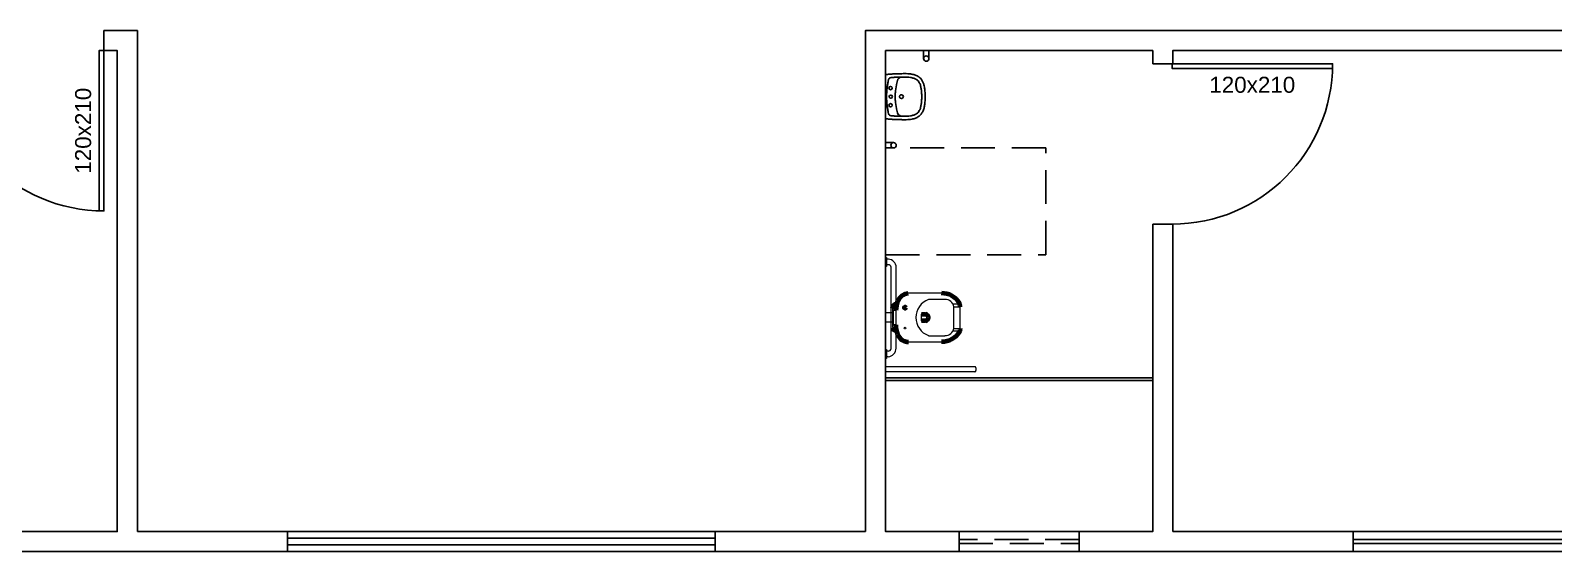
# Model space of a CAD drawing. Header units: centimetres. Extents: x 45464 to 685908, y 11779 to 14769.
# Drawn here: x 682272 to 683412, y 13660 to 14050 of the extents above; entities that cross this region are included whole.
import ezdxf
from ezdxf.enums import TextEntityAlignment as Align

# ---------------------------------------------------------------- set-up
doc = ezdxf.new("R2010")
doc.units = ezdxf.units.CM
doc.header["$LTSCALE"] = 4
doc.linetypes.add('DASHED2', pattern=[9.525, 6.35, -3.175])
for name, color, linetype in [('0.1', 1, 'Continuous'), ('0.2', 2, 'Continuous'), ('0.6', 6, 'Continuous'), ('02-CONT', 2, 'Continuous'), ('08', 8, 'Continuous'), ('PDF1_PH - Metal', 253, 'Continuous'), ('PROJEÇÕES', 1, 'DASHED2')]:
    doc.layers.add(name, color=color, linetype=linetype)
doc.styles.add('2mm 1-50', font='arial.ttf', dxfattribs={"height": 0.1})

# ---------------------------------------------------------------- blocks, each defined once
blk = doc.blocks.new('1_00e-flat-14-flat-1')
at = {"color": 1}
blk.add_arc((-62.7, 34.1), 120, 270, 0, dxfattribs=at)
at = {"layer": '02-CONT'}
blk.add_lwpolyline([(-62.7, 34.1), (-62.7, 30.5), (57.3, 30.5), (57.3, 34.1)], close=True, dxfattribs=at)
blk = doc.blocks.new('1_00e-flat-13-flat-1')
at = {"color": 1}
blk.add_arc((34.1, 62.7), 120, 180, 270, dxfattribs=at)
at = {"layer": '02-CONT'}
blk.add_lwpolyline([(34.1, 62.7), (30.5, 62.7), (30.5, -57.3), (34.1, -57.3)], close=True, dxfattribs=at)
blk = doc.blocks.new('Barra 3-flat-16-flat-1')
at = {"layer": 'PDF1_PH - Metal', "lineweight": 9}
for points in [[(-25386.6, 19064.8), (-25386.6, 19071.5), (-25385.8, 19071.5), (-25385.8, 19064.8)], [(-25386.6, 18995.8), (-25386.6, 19002.6), (-25385.8, 19002.6), (-25385.8, 18995.8)]]:
    blk.add_lwpolyline(points, close=True, dxfattribs=at)
for points in [[(-25384.5, 19070.3), (-25385.8, 19070.3)], [(-25384.5, 19066), (-25385.8, 19066)], [(-25382.4, 19003.4), (-25382.4, 19064.4)], [(-25378.6, 19003.4), (-25378.6, 19064.4)], [(-25384.5, 19001.3), (-25385.8, 19001.3)], [(-25384.5, 18997.1), (-25385.8, 18997.1)]]:
    blk.add_lwpolyline(points, dxfattribs=at)
for centre, radius, start, end in [((-25384.7, 19064.1), 6.14, 0.0361, 87.9477), ((-25384.6, 19063.8), 2.26, 14.5016, 88.1815), ((-25385.6, 19004), 6.99, 278.6936, 357.1299), ((-25384.7, 19003.6), 2.27, 273.7735, 356.2236)]:
    blk.add_arc(centre, radius, start, end, dxfattribs=at)
blk = doc.blocks.new('bacia sanit-flat-14-flat-1')
at = {"layer": 'PDF1_PH - Metal', "lineweight": 9}
for points in [[(16680.1, -24414.1), (16655.1, -24414.1)], [(16682.6, -24418.8), (16682.2, -24418.8), (16681.8, -24418.8), (16681.3, -24418.8), (16680.5, -24418.8), (16672, -24418.8), (16671.6, -24418.8), (16671.2, -24418.8), (16670.8, -24418.8), (16670.3, -24418.8)], [(16643.3, -24428.9), (16638.2, -24428.9)], [(16643.3, -24425.3), (16643.3, -24425.6), (16643.3, -24439.1), (16643.3, -24439.9)], [(16644.1, -24437.4), (16644.1, -24437), (16644.1, -24436.6), (16644.1, -24428.1), (16644.1, -24427.7), (16644.1, -24427.2)], [(16644.5, -24426.8), (16644.5, -24426.8), (16645, -24426.8), (16645.4, -24426.8), (16645.8, -24426.8), (16645.8, -24432.3), (16645.8, -24437.8), (16645.4, -24437.8), (16645, -24437.8), (16644.5, -24437.8)], [(16665.7, -24429.8), (16665.3, -24429.8), (16664.8, -24429.8), (16664.8, -24430.2), (16664.8, -24430.6), (16664.8, -24431.1), (16664.8, -24431.5), (16664.8, -24431.9), (16664.8, -24432.3), (16664.8, -24432.7), (16664.8, -24433.2), (16664.8, -24433.6), (16664.8, -24434), (16664.8, -24434.4), (16664.8, -24434.9), (16665.3, -24434.9), (16665.3, -24434.9)], [(16693.7, -24422.2), (16688.6, -24422.2)], [(16689.4, -24424.3), (16693.6, -24424.3), (16694, -24424.3)], [(16689.4, -24429.4), (16689.4, -24428.9), (16689.4, -24428.5), (16689.4, -24428.1), (16689.4, -24427.7), (16689.4, -24427.2), (16689.4, -24426.8), (16689.4, -24426.4), (16689.4, -24426), (16689.4, -24425.6), (16689.4, -24425.1), (16689.4, -24424.7), (16689.4, -24424.3)], [(16689.4, -24424.3), (16693.6, -24424.3), (16694, -24424.3)], [(16689.4, -24435.7), (16689.4, -24435.3), (16689.4, -24434.9), (16689.4, -24434.4), (16689.4, -24434), (16689.4, -24433.6), (16689.4, -24433.2), (16689.4, -24432.7), (16689.4, -24432.3), (16689.4, -24431.9), (16689.4, -24431.5), (16689.4, -24431.1), (16689.4, -24430.6), (16689.4, -24430.2), (16689.4, -24429.4)], [(16694, -24440.4), (16694, -24439.9), (16694, -24439.5), (16694, -24439.1), (16694, -24438.7), (16694, -24438.2), (16694, -24437.8), (16694, -24437.4), (16694, -24437), (16694, -24436.6), (16694, -24436.1), (16694, -24435.7), (16694, -24435.3), (16694, -24434.9), (16694, -24434.4), (16694, -24434), (16694, -24433.6), (16694, -24433.2), (16694, -24432.7), (16694, -24432.3), (16694, -24431.9), (16694, -24431.5), (16694, -24431.1), (16694, -24430.6), (16694, -24430.2), (16694, -24429.8), (16694, -24429.4), (16694, -24428.9), (16694, -24428.5), (16694, -24428.1), (16694, -24427.7), (16694, -24427.2), (16694, -24426.8), (16694, -24426.4), (16694, -24426), (16694, -24425.6), (16694, -24425.1), (16694, -24424.7), (16694, -24424.3)], [(16643.3, -24435.7), (16638.2, -24435.7)], [(16689.4, -24440.4), (16689.4, -24439.9), (16689.4, -24439.5), (16689.4, -24439.1), (16689.4, -24438.7), (16689.4, -24438.2), (16689.4, -24437.8), (16689.4, -24437.4), (16689.4, -24437), (16689.4, -24436.6), (16689.4, -24436.1), (16689.4, -24435.7)], [(16689.4, -24440.4), (16693.6, -24440.4), (16694, -24440.4)], [(16655.1, -24450.5), (16680.1, -24450.5)], [(16670.3, -24445.9), (16670.8, -24445.9), (16671.2, -24445.9), (16671.6, -24445.9), (16672, -24445.9), (16680.5, -24445.9), (16680.9, -24445.9), (16681.3, -24445.9), (16681.8, -24445.9), (16682.2, -24445.9), (16682.6, -24445.9)], [(16693.7, -24442.5), (16688.6, -24442.5)]]:
    blk.add_lwpolyline(points, dxfattribs=at)
at = {"layer": 'PDF1_PH - Metal', "lineweight": 211}
for points in [[(16694, -24424.3, 0.086524), (16693.5, -24421.5, 0.264906), (16680.1, -24414.1)], [(16694, -24440.4, -0.086524), (16693.5, -24443.1, -0.264906), (16680.1, -24450.5)]]:
    blk.add_lwpolyline(points, format="xyb", dxfattribs=at)
blk.add_lwpolyline([(16670.3, -24432.3), (16670.3, -24432.3), (16670.3, -24432.3)], dxfattribs=at)
blk.add_circle((16652.8, -24424.9), 0.635, dxfattribs=at)
at = {"layer": 'PDF1_PH - Metal', "lineweight": 9}
blk.add_circle((16652.8, -24440.2), 0.635, dxfattribs=at)
at = {"layer": 'PDF1_PH - Metal', "lineweight": 211}
for centre, radius, start, end in [((16656.6, -24424.4), 10.3, 98.1951, 155.373), ((16646.3, -24425.4), 3.02, 85.7407, 182.7074), ((16673.4, -24429), 27.6, 161.1987, 175.573), ((16666.6, -23393.8), 1036, 269.9217, 270.0783), ((16667.8, -24432.3), 2.55, 275.8679, 84.1321), ((16646.3, -24439.1), 3.16, 195.3968, 271.8339), ((16672, -24436.5), 26.2, 182.9027, 198.9861), ((16666.6, -25678.1), 1243.2, 89.9347, 90.0653), ((16655.4, -24441.7), 8.83, 202.1944, 269.6783)]:
    blk.add_arc(centre, radius, start, end, dxfattribs=at)
at = {"layer": 'PDF1_PH - Metal', "lineweight": 9}
for centre, radius, start, end in [((16675.5, -24432.3), 14.5, 110.9822, 249.0178), ((16682.7, -24425.6), 6.82, 11.172, 90.6439), ((16644.5, -24427.2), 0.423, 90, 180), ((16644.5, -24437.4), 0.423, 180, 270), ((16682.7, -24439), 6.82, 269.3561, 348.828)]:
    blk.add_arc(centre, radius, start, end, dxfattribs=at)
blk = doc.blocks.new('L.51_P-flat-14-flat-1')
at = {"layer": '08'}
for p, q in [((0, 16), (0, 15.9)), ((0, -15.9), (0, 15.9)), ((0.6, 16.6), (0.6, 16.6)), ((0.6, 16.6), (0.7, 16.6)), ((2.3, 16.8), (2.3, 16.8)), ((6.1, 14.4), (4.1, 14.3)), ((6.1, 14.4), (4.1, 14.3)), ((6.1, 14.4), (6.1, 14.4)), ((8.9, 12.1), (8.2, 9)), ((11, 14.6), (10.2, 14.6)), ((11.9, 14.6), (12.2, 14.6)), ((16.6, 17.2), (16.6, 17.2)), ((21.1, 13.8), (21.1, 13.8)), ((0.8, 0), (0.8, 0)), ((1.8, 10.3), (1.8, 10.3)), ((1.8, -10.3), (1.8, -10.3)), ((8.9, -12.1), (8.2, -9)), ((0, -16), (0, -15.9)), ((0.6, -16.6), (0.6, -16.6)), ((0.7, -16.6), (0.6, -16.6)), ((2.3, -16.8), (2.3, -16.8)), ((6.1, -14.4), (4.1, -14.3)), ((6.1, -14.4), (4.1, -14.3)), ((6.1, -14.4), (6.1, -14.4)), ((11, -14.6), (10.2, -14.6)), ((11.9, -14.6), (12.2, -14.6)), ((16.6, -17.2), (16.6, -17.2)), ((21.1, -13.8), (21.1, -13.8))]:
    blk.add_line(p, q, dxfattribs=at)
for points in [[(0, 16), (0, 16, -0.380329), (0.6, 16.6)], [(0.7, 16.6), (0.7, 16.6, -0.007418), (2.3, 16.8)], [(2.3, 12.9), (2.3, 12.9, 0.047394), (0.8, 2.2)], [(0.8, 0), (0.8, 0, -0.05776), (2.3, 12.9)], [(2.3, 16.8, -0.006011), (4.1, 16.9, -0.005348), (6.8, 17.1, -0.004521), (12.1, 17.2, -0.006524), (14.4, 17.3, -0.013546), (16.6, 17.2)], [(2.3, 16.8, -0.00678), (3.9, 16.9, -0.004564), (5.7, 17, -0.002524), (7.5, 17.1, -0.004352), (12.1, 17.2, -0.006501), (14.4, 17.3, -0.013543), (16.6, 17.2)], [(4.1, 14.3), (4.1, 14.3, 0.334834), (2.3, 12.9)], [(2.3, 12.9), (2.3, 12.9, -0.332962), (4.1, 14.3)], [(2.3, 12.9), (2.3, 12.9, -0.000374), (2.3, 12.9)], [(4.1, 14.3), (4.1, 14.3, 0.000631), (4.1, 14.3)], [(11, 14.6, -0.005207), (9.8, 14.6, 0.005375), (9.2, 14.6, 0.00664), (8.6, 14.6, 0.004375), (7.9, 14.6, 0.001156), (6.7, 14.5, -0.003092), (6.1, 14.4)], [(6.1, 14.4, 0.002091), (6.5, 14.5, 0.001464), (7.6, 14.5, -0.004115), (8.4, 14.6, -0.007251), (9.2, 14.6)], [(8.9, 12.1), (8.9, 12.1, -0.307483), (11.5, 14.5)], [(9.2, 14.6, -0.00474), (9.5, 14.6, -0.002257), (9.8, 14.6, 0.000797), (10.2, 14.6)], [(11.6, 14.6), (11.6, 14.6, 0.000884), (11, 14.6)], [(11.6, 14.6, -0.048484), (11.6, 14.6, -0.048279), (11.6, 14.6, -0.084885), (11.6, 14.6, -0.141909), (11.6, 14.5, -0.057696), (11.6, 14.5, -0.043541), (11.6, 14.5, -0.040045), (11.6, 14.5, -0.034229), (11.6, 14.5, -0.023292), (11.6, 14.5, -0.016532), (11.6, 14.5, -0.014864), (11.5, 14.5, -0.018599), (11.5, 14.5, -0.010502), (11.5, 14.5)], [(11.7, 14.6), (11.7, 14.6, -0.021484), (11.6, 14.6)], [(11.6, 14.6, -0.041118), (11.6, 14.6, -0.033041), (11.6, 14.6, -0.026349), (11.6, 14.6, -0.020575), (11.6, 14.6, -0.016329), (11.6, 14.6, -0.013256), (11.6, 14.6, -0.016526), (11.6, 14.6, -0.01256), (11.6, 14.6, -0.007787), (11.7, 14.6)], [(11.6, 14.6, -0.032299), (11.6, 14.6, -0.039418), (11.6, 14.6, -0.046129), (11.6, 14.6, -0.058765), (11.6, 14.6, -0.15242), (11.6, 14.6, -0.058959), (11.6, 14.6, -0.046419), (11.6, 14.6, 0.005047), (11.6, 14.6, 0.034816), (11.6, 14.6, 0.004251), (11.6, 14.6, -0.041022), (11.6, 14.6)], [(18.6, 14.4, 0.025995), (16.2, 14.6, 0.0078), (15.4, 14.6, 0.006638), (12.2, 14.6)], [(16.6, 17.2, -0.021184), (18.8, 17, -0.011263), (19.8, 16.8)], [(21.1, 13.8, 0.022641), (19.9, 14.1, 0.018458), (18.6, 14.4)], [(19.8, 16.8, -0.041222), (22.4, 16.1, -0.064156), (24.9, 14.8, -0.11159), (27.5, 11.9, -0.047064), (28.4, 9.9, -0.01722), (28.7, 8.9, -0.01972), (29.1, 7.2, -0.013523), (29.3, 5.6, -0.009069), (29.5, 4)], [(21.1, 13.8, -0.030827), (22.2, 13.4, -0.09604), (24.4, 11.8, -0.063195), (25.3, 10.4, -0.034611), (25.9, 9.3, -0.022848), (26.2, 8.3)], [(0.8, 2.2), (0.8, 2.2, 0.010006), (0.8, 0)], [(0.8, -2.2), (0.8, -2.2, -0.010006), (0.8, 0)], [(7.3, 2.9, 0.012649), (7.2, 0.9, 0.007226), (7.2, 0)], [(10.5, 0), (10.5, 0, -0.124906), (10.7, 0.7)], [(10.7, 0.8), (10.7, 0.8, -0.2534), (11.9, 1.4)], [(12.1, 1.4), (12.1, 1.4, -0.381509), (13.4, 0)], [(26.9, 4.1, 0.00807), (26.7, 5.4, 0.011919), (26.5, 6.7, 0.013199), (26.3, 7.8, 0.008071), (26.2, 8.3)], [(27, 3.2), (27, 3.2, 0.005718), (26.9, 4.1)], [(27.1, 0), (27.1, 0, 0.019657), (27, 3.2)], [(29.5, 4), (29.5, 4, -0.024376), (29.7, 0)], [(29.7, 0), (29.7, 0, -0.024234), (29.5, -4)], [(0.8, 0), (0.8, 0, 0.05776), (2.3, -12.9)], [(2.3, -12.9), (2.3, -12.9, -0.047394), (0.8, -2.2)], [(7.3, -2.9, -0.012649), (7.2, -0.9, -0.007226), (7.2, 0)], [(10.5, 0), (10.5, 0, 0.124906), (10.7, -0.7)], [(10.7, -0.8), (10.7, -0.8, 0.2534), (11.9, -1.4)], [(12.1, -1.4), (12.1, -1.4, 0.381509), (13.4, 0)], [(29.5, -4, -0.007611), (29.3, -5.6, -0.01342), (29.1, -7.2, -0.036993), (28.4, -9.9, -0.053243), (27.3, -12.2, -0.127567), (24.2, -15.2, -0.05263), (21.9, -16.3, -0.024865), (20.3, -16.7, -0.007061), (19.8, -16.8)], [(21.1, -13.8, 0.030827), (22.2, -13.4, 0.09604), (24.4, -11.8, 0.063195), (25.3, -10.4, 0.034611), (25.9, -9.3, 0.022848), (26.2, -8.3)], [(26.9, -4.1, -0.00807), (26.7, -5.4, -0.011919), (26.5, -6.7, -0.013199), (26.3, -7.8, -0.008071), (26.2, -8.3)], [(27, -3.2), (27, -3.2, -0.005718), (26.9, -4.1)], [(27.1, 0), (27.1, 0, -0.019657), (27, -3.2)], [(0.6, -16.6), (0.6, -16.6, -0.380301), (0, -16)], [(2.3, -16.8), (2.3, -16.8, -0.007612), (0.7, -16.6)], [(4.1, -14.3), (4.1, -14.3, -0.334834), (2.3, -12.9)], [(2.3, -12.9), (2.3, -12.9, 0.000374), (2.3, -12.9)], [(2.3, -12.9), (2.3, -12.9, 0.332966), (4.1, -14.3)], [(2.3, -16.8, 0.006011), (4.1, -16.9, 0.005348), (6.8, -17.1, 0.004521), (12.1, -17.2, 0.006524), (14.4, -17.3, 0.013546), (16.6, -17.2)], [(16.6, -17.2, -0.014577), (14.4, -17.3, -0.005049), (13, -17.3, -0.003057), (11.2, -17.2, -0.003579), (6.6, -17.1, -0.005839), (3.9, -16.9, -0.006773), (2.3, -16.8)], [(4.1, -14.3), (4.1, -14.3, -0.000631), (4.1, -14.3)], [(11, -14.6, 0.005207), (9.8, -14.6, -0.005375), (9.2, -14.6, -0.00664), (8.6, -14.6, -0.004375), (7.9, -14.6, -0.001156), (6.7, -14.5, 0.003092), (6.1, -14.4)], [(6.1, -14.4, -0.002091), (6.5, -14.5, -0.001464), (7.6, -14.5, 0.004115), (8.4, -14.6, 0.007251), (9.2, -14.6)], [(8.9, -12.1), (8.9, -12.1, 0.307483), (11.5, -14.5)], [(9.2, -14.6, 0.00474), (9.5, -14.6, 0.002257), (9.8, -14.6, -0.000797), (10.2, -14.6)], [(11.6, -14.6), (11.6, -14.6, -0.000884), (11, -14.6)], [(11.6, -14.6, 0.048484), (11.6, -14.6, 0.048279), (11.6, -14.6, 0.084885), (11.6, -14.6, 0.141909), (11.6, -14.5, 0.057696), (11.6, -14.5, 0.043541), (11.6, -14.5, 0.040045), (11.6, -14.5, 0.034229), (11.6, -14.5, 0.023292), (11.6, -14.5, 0.016532), (11.6, -14.5, 0.014864), (11.5, -14.5, 0.018599), (11.5, -14.5, 0.010502), (11.5, -14.5)], [(11.5, -14.5, 0.009681), (11.5, -14.5, 0.009978), (11.5, -14.5, 0.026851), (11.5, -14.5, 0.027297), (11.5, -14.5, 0.027498), (11.5, -14.5, 0.032168), (11.5, -14.5, 0.049163), (11.5, -14.5, 0.186923), (11.5, -14.5, 0.107041), (11.5, -14.5, 0.038487), (11.5, -14.5, 0.012498), (11.5, -14.5, -0.025241), (11.5, -14.5, -0.046032), (11.5, -14.5)], [(11.5, -14.5, 0.031436), (11.5, -14.6, 0.037384), (11.5, -14.6, 0.040471), (11.5, -14.6, 0.050709), (11.5, -14.6, 0.178998), (11.5, -14.6, 0.053532), (11.5, -14.6, 0.043329), (11.5, -14.6, 0.036196), (11.5, -14.6, 0.039167), (11.5, -14.6, -0.07472), (11.5, -14.6, 0.042333), (11.5, -14.6)], [(11.5, -14.6, 0.034945), (11.5, -14.6, 0.02698), (11.5, -14.6, 0.021593), (11.5, -14.6, 0.016954), (11.5, -14.6, 0.017111), (11.5, -14.6, 0.016189), (11.5, -14.6, 0.01233), (11.6, -14.6, 0.012048), (11.6, -14.6)], [(11.7, -14.6), (11.7, -14.6, 0.021484), (11.6, -14.6)], [(11.6, -14.6, 0.032299), (11.6, -14.6, 0.039418), (11.6, -14.6, 0.046129), (11.6, -14.6, 0.058765), (11.6, -14.6, 0.15242), (11.6, -14.6, 0.058959), (11.6, -14.6, 0.046419), (11.6, -14.6, -0.005047), (11.6, -14.6, -0.034816), (11.6, -14.6, -0.004251), (11.6, -14.6, 0.041022), (11.6, -14.6)], [(11.6, -14.6, 0.041118), (11.6, -14.6, 0.033041), (11.6, -14.6, 0.026349), (11.6, -14.6, 0.020575), (11.6, -14.6, 0.016329), (11.6, -14.6, 0.013256), (11.6, -14.6, 0.016526), (11.6, -14.6, 0.01256), (11.6, -14.6, 0.007787), (11.7, -14.6)], [(12.2, -14.6, 0.002269), (13.8, -14.7, 0.004998), (15, -14.6, 0.007991), (16.2, -14.6, 0.025422), (18.6, -14.4)], [(19.8, -16.8, -0.02367), (17.6, -17.1, -0.009145), (16.6, -17.2)], [(18.6, -14.4, 0.020568), (20, -14.1, 0.019806), (21.1, -13.8)]]:
    blk.add_lwpolyline(points, format="xyb", dxfattribs=at)
at = {"layer": '08', "ltscale": 27.502596}
for centre in [(3.8, 6.4), (3.8, -6.4)]:
    blk.add_circle(centre, 1.22, dxfattribs=at)
at = {"layer": '08'}
for centre, radius, start, end in [((3.9, 0), 1.22, 0, 180), ((3.9, 0), 1.22, 180, 360), ((51.2, -0.7), 44, 167.345, 175.384), ((51.2, 0.7), 44, 184.616, 192.655)]:
    blk.add_arc(centre, radius, start, end, dxfattribs=at)
for centre, major_axis, ratio, start_param, end_param in [((12, 11.4), (-0.71, 3.15), 0.999971, 6.072313, 6.14966), ((11.9, 0), (-0.03, 1.44), 0.991671, 0.983616, 1.029637), ((11.9, 0), (-0.06, 1.44), 0.992169, 1.011226, 1.027848), ((12, 0), (-0.13, 1.46), 0.992499, 6.08291, 6.210576), ((11.9, 0), (-0.03, -1.44), 0.991671, 5.253548, 5.29957), ((11.9, 0), (-0.06, -1.44), 0.992169, 5.255337, 5.27196), ((12, 0), (-0.13, -1.46), 0.992499, 0.072609, 0.200275), ((11.5, -15.2), (-0.347, 0.538), 0.98852, 5.563301, 5.699979), ((11.5, -15.2), (-0.424, -0.48), 0.993745, 3.733046, 3.862859), ((12, -11.4), (-0.71, -3.15), 0.999971, 0.133525, 0.210872)]:
    blk.add_ellipse(centre, major_axis=major_axis, ratio=ratio, start_param=start_param, end_param=end_param, dxfattribs=at)

msp = doc.modelspace()

# ---------------------------------------------------------------- linework, layer by layer
at = {"layer": '0.1'}
for p, q in [((682912.2, 13790.4), (683112.2, 13790.4)), ((682912.2, 13788.4), (683112.2, 13788.4))]:
    msp.add_line(p, q, dxfattribs=at)
at = {"layer": '0.1', "linetype": 'DASHED2'}
for p, q in [((683057.2, 13669.4), (682967.2, 13669.4)), ((682967.2, 13666.4), (683057.2, 13666.4))]:
    msp.add_line(p, q, dxfattribs=at)
at = {"layer": '0.2'}
for p, q in [((682784.7, 13675.4), (682464.7, 13675.4)), ((682784.7, 13670.4), (682464.7, 13670.4)), ((683442.2, 13675.4), (683262.2, 13675.4)), ((683442.2, 13669.4), (683262.2, 13669.4)), ((682464.7, 13665.4), (682784.7, 13665.4)), ((682464.7, 13660.4), (682784.7, 13660.4)), ((683262.2, 13666.4), (683442.2, 13666.4)), ((683262.2, 13660.4), (683442.2, 13660.4))]:
    msp.add_line(p, q, dxfattribs=at)
at = {"layer": '0.6'}
for p, q in [((682327.2, 14035.4), (682327.2, 14050.4)), ((683127.2, 14025.4), (683112.2, 14025.4)), ((683127.2, 13905.4), (683112.2, 13905.4)), ((682464.7, 13675.4), (682464.7, 13660.4)), ((682784.7, 13675.4), (682784.7, 13660.4)), ((682967.2, 13660.4), (682967.2, 13675.4)), ((683057.2, 13675.4), (682967.2, 13675.4)), ((683057.2, 13660.4), (683057.2, 13675.4)), ((683262.2, 13675.4), (683262.2, 13660.4)), ((682967.2, 13660.4), (683057.2, 13660.4))]:
    msp.add_line(p, q, dxfattribs=at)
for points in [[(682327.2, 14050.4), (682352.2, 14050.4), (682352.2, 13675.4)], [(682897.2, 13675.4), (682897.2, 14050.4), (683137.2, 14050.4)], [(683137.2, 14050.4), (683447.2, 14050.4)], [(682327.2, 14035.4), (682337.2, 14035.4), (682337.2, 13675.4), (682202.2, 13675.4)], [(682967.2, 13675.4), (682912.2, 13675.4), (682912.2, 14035.4), (683112.2, 14035.4), (683112.2, 14025.4)], [(683112.2, 14025.4), (683112.2, 14035.4)], [(683127.2, 14035.4), (683127.2, 14025.4)], [(683127.2, 14025.4), (683127.2, 14035.4), (683137.2, 14035.4)], [(683137.2, 14035.4), (683447.2, 14035.4)], [(683112.2, 13905.4), (683112.2, 13675.4), (683057.2, 13675.4)], [(683127.2, 13905.4), (683127.2, 13675.4)], [(682352.2, 13675.4), (682464.7, 13675.4)], [(682784.7, 13675.4), (682897.2, 13675.4)], [(683262.2, 13675.4), (683127.2, 13675.4)], [(682352.2, 13660.4), (682202.2, 13660.4)], [(682352.2, 13660.4), (682464.7, 13660.4)], [(682784.7, 13660.4), (682897.2, 13660.4)], [(682967.2, 13660.4), (682897.2, 13660.4)], [(683127.2, 13660.4), (683057.2, 13660.4)], [(683262.2, 13660.4), (683112.2, 13660.4)]]:
    msp.add_lwpolyline(points, dxfattribs=at)
at = {"layer": 'PDF1_PH - Metal'}
for points in [[(682940.7, 14029.4), (682940.7, 14035.4), (682944.7, 14035.4), (682944.7, 14029.4)], [(682918.2, 13962.5), (682912.2, 13962.5), (682912.2, 13966.5), (682918.2, 13966.5)]]:
    msp.add_lwpolyline(points, dxfattribs=at)
at = {"layer": 'PDF1_PH - Metal', "lineweight": 9}
for points in [[(682979.1, 13798.8), (682912.2, 13798.8)], [(682979.1, 13795), (682912.2, 13795)]]:
    msp.add_lwpolyline(points, dxfattribs=at)
msp.add_lwpolyline([(682979.1, 13795, 0.176777), (682979.5, 13795.1, 0.043904), (682979.6, 13795.2, 0.042425), (682979.7, 13795.4, 0.033143), (682979.8, 13795.6, 0.033667), (682979.9, 13795.9, 0.038328), (682980, 13796.4, 0.068668), (682980, 13797.5, 0.032308), (682979.9, 13797.9, 0.033667), (682979.8, 13798.2, 0.032003), (682979.7, 13798.4, 0.096572), (682979.5, 13798.7, 0.164767), (682979.1, 13798.8)], format="xyb", dxfattribs=at)
at = {"layer": 'PDF1_PH - Metal'}
for centre in [(682942.7, 14029.4), (682918.2, 13964.5)]:
    msp.add_circle(centre, 2, dxfattribs=at)
at = {"layer": 'PROJEÇÕES', "color": 250}
msp.add_lwpolyline([(682912.2, 13882.5), (683032.2, 13882.5), (683032.2, 13962.5), (682912.2, 13962.5)], close=True, dxfattribs=at)

# ---------------------------------------------------------------- block references
at = {"layer": '0.6'}
for name, p in [('1_00e-flat-13-flat-1', (682293.1, 13972.7)), ('1_00e-flat-14-flat-1', (683189.5, 13991.4)), ('L.51_P-flat-14-flat-1', (682912.2, 14000.9)), ('Barra 3-flat-16-flat-1', (708298.8, -5191)), ('bacia sanit-flat-14-flat-1', (666274, 38267.9))]:
    msp.add_blockref(name, p, dxfattribs=at)

# ---------------------------------------------------------------- texts
at = {"layer": '02-CONT', "style": '2mm 1-50'}
msp.add_text('120x210', height=12, dxfattribs=at).set_placement((683186.7, 14009.8), align=Align.MIDDLE_CENTER)
msp.add_text('120x210', height=12, rotation=90, dxfattribs=at).set_placement((682311.6, 13975.4), align=Align.MIDDLE_CENTER)

doc.saveas('drawing.dxf')
